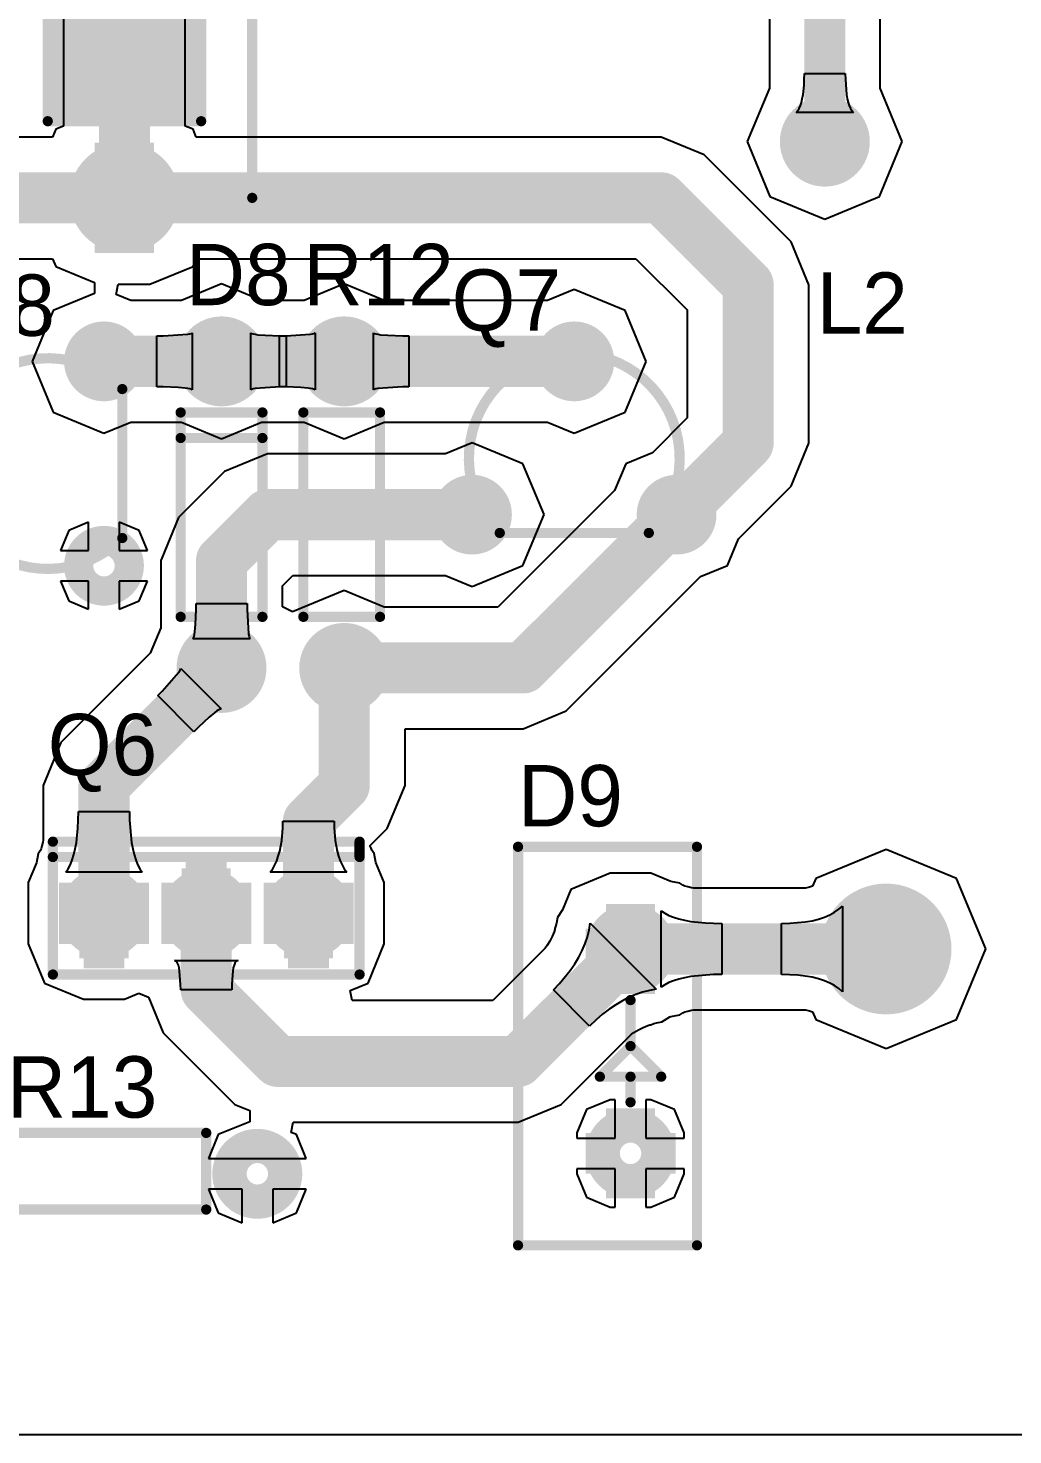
# Model space of a CAD drawing. Header units: millimetres. Extents: x 0.99 to 6.92, y 0.99 to 4.95.
# Drawn here: x 2.091 to 3.054, y 2.7 to 4.076 of the extents above; entities that cross this region are included whole.
import ezdxf

# ---------------------------------------------------------------- set-up
doc = ezdxf.new("R2010")
doc.units = ezdxf.units.MM
doc.header["$MEASUREMENT"] = 0
for name, color, linetype in [('BottomLayer', 5, 'Continuous'), ('BottomSolder', 6, 'Continuous'), ('MultiLayer', 9, 'Continuous'), ('TopLayer', 1, 'Continuous'), ('TopOverlay', 2, 'Continuous'), ('TopSolder', 216, 'Continuous')]:
    doc.layers.add(name, color=color, linetype=linetype)

msp = doc.modelspace()

# ---------------------------------------------------------------- linework, layer by layer
at = {"layer": 'BottomLayer'}
for p, q in [((2.8159, 4.34), (2.8159, 4.0173)), ((2.1255, 4.3353), (2.1255, 3.9802)), ((2.2445, 3.9802), (2.2445, 4.3353)), ((2.9241, 4.0173), (2.9241, 4.3176)), ((2.8487, 4.011), (2.8497, 4.0204)), ((2.8497, 4.0204), (2.8499, 4.0258)), ((2.8499, 4.0258), (2.85, 4.0316)), ((2.85, 4.0316), (2.89, 4.0316)), ((2.89, 4.0316), (2.8901, 4.0258)), ((2.8901, 4.0258), (2.8913, 4.011)), ((2.8159, 4.0173), (2.7942, 3.965)), ((2.8471, 4.0034), (2.848, 4.007)), ((2.848, 4.007), (2.8487, 4.011)), ((2.8913, 4.011), (2.892, 4.007)), ((2.892, 4.007), (2.8929, 4.0034)), ((2.9458, 3.965), (2.9241, 4.0173)), ((2.842, 3.9936), (2.8435, 3.9954)), ((2.898, 3.9936), (2.842, 3.9936)), ((2.8435, 3.9954), (2.8449, 3.9976)), ((2.8449, 3.9976), (2.8461, 4.0003)), ((2.8461, 4.0003), (2.8471, 4.0034)), ((2.8929, 4.0034), (2.8939, 4.0003)), ((2.8939, 4.0003), (2.8951, 3.9976)), ((2.8951, 3.9976), (2.8965, 3.9954)), ((2.8965, 3.9954), (2.898, 3.9936)), ((2.1255, 3.9802), (2.1179, 3.9771)), ((2.2521, 3.9771), (2.2445, 3.9802)), ((2.1148, 3.9695), (1.4199, 3.9695)), ((2.1179, 3.9771), (2.1148, 3.9695)), ((2.2552, 3.9695), (2.2521, 3.9771)), ((2.71, 3.9695), (2.2552, 3.9695)), ((2.7521, 3.9521), (2.71, 3.9695)), ((2.7942, 3.965), (2.8164, 3.9114)), ((2.9236, 3.9114), (2.9458, 3.965)), ((2.8371, 3.8671), (2.7521, 3.9521)), ((2.8164, 3.9114), (2.87, 3.8892)), ((2.87, 3.8892), (2.9236, 3.9114)), ((2.8545, 3.825), (2.8371, 3.8671)), ((1.8964, 3.8505), (2.1148, 3.8505)), ((2.1148, 3.8505), (2.1179, 3.8429)), ((2.1179, 3.8429), (2.1556, 3.8273)), ((2.21, 3.8255), (2.2521, 3.8429)), ((2.2521, 3.8429), (2.2552, 3.8505)), ((2.2552, 3.8505), (2.6853, 3.8505)), ((2.6853, 3.8505), (2.7355, 3.8003)), ((2.1556, 3.8273), (2.1556, 3.8165)), ((2.1556, 3.8165), (2.1153, 3.7997)), ((2.1768, 3.8155), (2.1788, 3.8255)), ((2.1911, 3.8095), (2.1768, 3.8155)), ((2.1788, 3.8255), (2.21, 3.8255)), ((2.28, 3.8258), (2.2408, 3.8095)), ((2.3192, 3.8095), (2.28, 3.8258)), ((2.4, 3.8258), (2.3608, 3.8095)), ((2.4392, 3.8095), (2.4, 3.8258)), ((2.625, 3.8204), (2.5989, 3.8095)), ((2.6747, 3.7997), (2.625, 3.8204)), ((2.8545, 3.67), (2.8545, 3.825)), ((2.1153, 3.7997), (2.0946, 3.75)), ((2.2408, 3.8095), (2.1911, 3.8095)), ((2.3608, 3.8095), (2.3192, 3.8095)), ((2.5989, 3.8095), (2.4392, 3.8095)), ((2.6954, 3.75), (2.6747, 3.7997)), ((2.7355, 3.8003), (2.7355, 3.6947)), ((2.2168, 3.725), (2.2168, 3.775)), ((2.2168, 3.775), (2.2228, 3.775)), ((2.2228, 3.775), (2.2471, 3.7765)), ((2.2471, 3.7765), (2.2491, 3.7769)), ((2.2491, 3.7769), (2.2506, 3.7774)), ((2.2506, 3.7774), (2.2514, 3.778)), ((2.2514, 3.778), (2.2514, 3.722)), ((2.3086, 3.722), (2.3086, 3.778)), ((2.3086, 3.778), (2.3094, 3.7774)), ((2.3094, 3.7774), (2.3109, 3.7769)), ((2.3109, 3.7769), (2.3129, 3.7765)), ((2.3129, 3.7765), (2.3155, 3.7761)), ((2.3155, 3.7761), (2.3225, 3.7755)), ((2.3225, 3.7755), (2.3372, 3.775)), ((2.3368, 3.725), (2.3368, 3.775)), ((2.3368, 3.775), (2.3428, 3.775)), ((2.3372, 3.775), (2.3432, 3.775)), ((2.3428, 3.775), (2.3671, 3.7765)), ((2.3432, 3.775), (2.3432, 3.725)), ((2.3671, 3.7765), (2.3691, 3.7769)), ((2.3691, 3.7769), (2.3706, 3.7774)), ((2.3706, 3.7774), (2.3714, 3.778)), ((2.3714, 3.778), (2.3714, 3.722)), ((2.4286, 3.722), (2.4286, 3.778)), ((2.4286, 3.778), (2.4294, 3.7774)), ((2.4294, 3.7774), (2.4309, 3.7769)), ((2.4309, 3.7769), (2.4329, 3.7765)), ((2.4329, 3.7765), (2.4355, 3.7761)), ((2.4355, 3.7761), (2.4425, 3.7755)), ((2.4425, 3.7755), (2.4572, 3.775)), ((2.4572, 3.775), (2.4632, 3.775)), ((2.4632, 3.775), (2.4632, 3.725)), ((2.0946, 3.75), (2.1153, 3.7003)), ((2.6747, 3.7003), (2.6954, 3.75)), ((2.2228, 3.725), (2.2168, 3.725)), ((2.2375, 3.7245), (2.2228, 3.725)), ((2.2445, 3.7239), (2.2375, 3.7245)), ((2.2471, 3.7235), (2.2445, 3.7239)), ((2.2491, 3.7231), (2.2471, 3.7235)), ((2.2506, 3.7226), (2.2491, 3.7231)), ((2.2514, 3.722), (2.2506, 3.7226)), ((2.3094, 3.7226), (2.3086, 3.722)), ((2.3109, 3.7231), (2.3094, 3.7226)), ((2.3129, 3.7235), (2.3109, 3.7231)), ((2.3372, 3.725), (2.3129, 3.7235)), ((2.3428, 3.725), (2.3368, 3.725)), ((2.3432, 3.725), (2.3372, 3.725)), ((2.3575, 3.7245), (2.3428, 3.725)), ((2.3645, 3.7239), (2.3575, 3.7245)), ((2.3671, 3.7235), (2.3645, 3.7239)), ((2.3691, 3.7231), (2.3671, 3.7235)), ((2.3706, 3.7226), (2.3691, 3.7231)), ((2.3714, 3.722), (2.3706, 3.7226)), ((2.4294, 3.7226), (2.4286, 3.722)), ((2.4309, 3.7231), (2.4294, 3.7226)), ((2.4329, 3.7235), (2.4309, 3.7231)), ((2.4572, 3.725), (2.4329, 3.7235)), ((2.4632, 3.725), (2.4572, 3.725)), ((2.1153, 3.7003), (2.165, 3.6796)), ((2.165, 3.6796), (2.1911, 3.6905)), ((2.1911, 3.6905), (2.2408, 3.6905)), ((2.2408, 3.6905), (2.28, 3.6742)), ((2.28, 3.6742), (2.3192, 3.6905)), ((2.3192, 3.6905), (2.3608, 3.6905)), ((2.3608, 3.6905), (2.4, 3.6742)), ((2.4, 3.6742), (2.4392, 3.6905)), ((2.4392, 3.6905), (2.5989, 3.6905)), ((2.5989, 3.6905), (2.625, 3.6796)), ((2.625, 3.6796), (2.6747, 3.7003)), ((2.7355, 3.6947), (2.7014, 3.6606)), ((2.525, 3.6704), (2.4989, 3.6595)), ((2.5747, 3.6497), (2.525, 3.6704)), ((2.8371, 3.6279), (2.8545, 3.67)), ((2.325, 3.6595), (2.2829, 3.6421)), ((2.4989, 3.6595), (2.325, 3.6595)), ((2.5954, 3.6), (2.5747, 3.6497)), ((2.6753, 3.6497), (2.6644, 3.6236)), ((2.7014, 3.6606), (2.6753, 3.6497)), ((2.2829, 3.6421), (2.2379, 3.5971)), ((2.6644, 3.6236), (2.5503, 3.5095)), ((2.7856, 3.5764), (2.8371, 3.6279)), ((2.2379, 3.5971), (2.2215, 3.5574)), ((2.5747, 3.5503), (2.5954, 3.6)), ((2.1306, 3.5844), (2.1225, 3.565)), ((2.15, 3.5925), (2.1306, 3.5844)), ((2.15, 3.565), (2.15, 3.5925)), ((2.1994, 3.5844), (2.18, 3.5925)), ((2.18, 3.5925), (2.18, 3.565)), ((2.2075, 3.565), (2.1994, 3.5844)), ((2.7747, 3.5503), (2.7856, 3.5764)), ((2.1225, 3.565), (2.15, 3.565)), ((2.18, 3.565), (2.2075, 3.565)), ((2.2215, 3.5574), (2.2205, 3.555)), ((2.2205, 3.555), (2.2205, 3.5402)), ((2.2215, 3.5574), (2.2215, 3.5574)), ((2.2205, 3.5402), (2.2205, 3.5402)), ((2.2205, 3.5402), (2.2205, 3.4892)), ((2.3395, 3.5303), (2.3497, 3.5405)), ((2.3497, 3.5405), (2.4989, 3.5405)), ((2.4989, 3.5405), (2.525, 3.5296)), ((2.525, 3.5296), (2.5747, 3.5503)), ((2.6171, 3.4079), (2.7486, 3.5394)), ((2.7486, 3.5394), (2.7747, 3.5503)), ((2.15, 3.535), (2.1225, 3.535)), ((2.1225, 3.535), (2.1306, 3.5156)), ((2.15, 3.5075), (2.15, 3.535)), ((2.2075, 3.535), (2.18, 3.535)), ((2.18, 3.535), (2.18, 3.5075)), ((2.1994, 3.5156), (2.2075, 3.535)), ((2.3395, 3.5097), (2.3395, 3.5303)), ((2.4, 3.5258), (2.3495, 3.5049)), ((2.4392, 3.5095), (2.4, 3.5258)), ((2.1306, 3.5156), (2.15, 3.5075)), ((2.18, 3.5075), (2.1994, 3.5156)), ((2.255, 3.5132), (2.305, 3.5132)), ((2.255, 3.5072), (2.255, 3.5132)), ((2.305, 3.5132), (2.305, 3.5072)), ((2.2545, 3.4925), (2.255, 3.5072)), ((2.305, 3.5072), (2.3065, 3.4829)), ((2.3495, 3.5049), (2.3395, 3.5097)), ((2.5503, 3.5095), (2.4392, 3.5095)), ((2.2205, 3.4892), (2.2102, 3.4644)), ((2.2531, 3.4809), (2.2535, 3.4829)), ((2.2535, 3.4829), (2.2539, 3.4855)), ((2.2539, 3.4855), (2.2545, 3.4925)), ((2.3065, 3.4829), (2.3069, 3.4809)), ((2.252, 3.4786), (2.2526, 3.4794)), ((2.308, 3.4786), (2.252, 3.4786)), ((2.2526, 3.4794), (2.2531, 3.4809)), ((2.3069, 3.4809), (2.3074, 3.4794)), ((2.3074, 3.4794), (2.308, 3.4786)), ((2.2102, 3.4644), (2.1229, 3.3771)), ((2.2219, 3.4273), (2.238, 3.4454)), ((2.238, 3.4454), (2.2391, 3.4472)), ((2.2391, 3.4472), (2.2398, 3.4486)), ((2.2398, 3.4486), (2.24, 3.4496)), ((2.24, 3.4496), (2.2796, 3.41)), ((2.2176, 3.423), (2.2219, 3.4273)), ((2.253, 3.3876), (2.2176, 3.423)), ((2.268, 3.402), (2.2573, 3.3919)), ((2.2733, 3.4064), (2.268, 3.402)), ((2.2754, 3.408), (2.2733, 3.4064)), ((2.2772, 3.4091), (2.2754, 3.408)), ((2.2786, 3.4098), (2.2772, 3.4091)), ((2.2796, 3.41), (2.2786, 3.4098)), ((2.575, 3.3905), (2.6171, 3.4079)), ((2.2573, 3.3919), (2.253, 3.3876)), ((2.4595, 3.335), (2.4595, 3.3905)), ((2.4595, 3.3905), (2.575, 3.3905)), ((2.1229, 3.3771), (2.1055, 3.335)), ((2.1055, 3.335), (2.1055, 3.2816)), ((2.4421, 3.2929), (2.4595, 3.335)), ((2.1399, 3.301), (2.14, 3.3094)), ((2.14, 3.3094), (2.19, 3.3094)), ((2.19, 3.3094), (2.1901, 3.301)), ((2.138, 3.2791), (2.1395, 3.2932)), ((2.1395, 3.2932), (2.1399, 3.301)), ((2.1901, 3.301), (2.192, 3.2791)), ((2.3389, 3.2813), (2.3399, 3.2934)), ((2.3399, 3.2934), (2.34, 3.3)), ((2.34, 3.3), (2.39, 3.3)), ((2.39, 3.3), (2.3901, 3.2934)), ((2.3901, 3.2934), (2.3911, 3.2813)), ((2.4253, 3.2761), (2.4421, 3.2929)), ((2.1051, 3.2796), (2.1042, 3.2759)), ((2.1055, 3.2816), (2.1051, 3.2796)), ((2.1369, 3.2729), (2.138, 3.2791)), ((2.192, 3.2791), (2.1931, 3.2729)), ((2.338, 3.2758), (2.3389, 3.2813)), ((2.3911, 3.2813), (2.392, 3.2758)), ((2.1007, 3.2681), (2.0989, 3.2594)), ((2.102, 3.2701), (2.1007, 3.2681)), ((2.1026, 3.2712), (2.102, 3.2701)), ((2.1034, 3.2731), (2.1026, 3.2712)), ((2.1042, 3.2759), (2.1034, 3.2731)), ((2.1339, 3.2621), (2.1355, 3.2673)), ((2.1355, 3.2673), (2.1369, 3.2729)), ((2.1931, 3.2729), (2.1945, 3.2673)), ((2.1945, 3.2673), (2.1961, 3.2621)), ((2.3339, 3.2613), (2.3355, 3.2658)), ((2.3355, 3.2658), (2.3369, 3.2706)), ((2.3369, 3.2706), (2.338, 3.2758)), ((2.392, 3.2758), (2.3931, 3.2706)), ((2.3931, 3.2706), (2.3945, 3.2658)), ((2.3945, 3.2658), (2.3961, 3.2613)), ((2.4254, 3.2757), (2.4253, 3.2761)), ((2.4262, 3.2735), (2.4254, 3.2757)), ((2.4269, 3.2718), (2.4262, 3.2735)), ((2.4276, 3.2706), (2.4269, 3.2718)), ((2.4291, 3.2685), (2.4276, 3.2706)), ((2.431, 3.2596), (2.4291, 3.2685)), ((2.93, 3.2724), (2.8611, 3.2439)), ((2.9989, 3.2439), (2.93, 3.2724)), ((2.0989, 3.2594), (2.0909, 3.24)), ((2.1276, 3.25), (2.13, 3.2535)), ((2.2024, 3.25), (2.1276, 3.25)), ((2.13, 3.2535), (2.1321, 3.2576)), ((2.1321, 3.2576), (2.1339, 3.2621)), ((2.1961, 3.2621), (2.1979, 3.2576)), ((2.1979, 3.2576), (2.2, 3.2535)), ((2.2, 3.2535), (2.2024, 3.25)), ((2.3276, 3.25), (2.33, 3.2534)), ((2.4024, 3.25), (2.3276, 3.25)), ((2.33, 3.2534), (2.3321, 3.2572)), ((2.3321, 3.2572), (2.3339, 3.2613)), ((2.3961, 3.2613), (2.3979, 3.2572)), ((2.3979, 3.2572), (2.4, 3.2534)), ((2.4, 3.2534), (2.4024, 3.25)), ((2.4391, 3.24), (2.431, 3.2596)), ((2.66, 3.2491), (2.6217, 3.2333)), ((2.7, 3.2491), (2.66, 3.2491)), ((2.7194, 3.2411), (2.7, 3.2491)), ((2.0909, 3.24), (2.0909, 3.18)), ((2.4391, 3.18), (2.4391, 3.24)), ((2.7281, 3.2393), (2.7194, 3.2411)), ((2.7301, 3.238), (2.7281, 3.2393)), ((2.7312, 3.2374), (2.7301, 3.238)), ((2.7331, 3.2366), (2.7312, 3.2374)), ((2.7359, 3.2358), (2.7331, 3.2366)), ((2.7396, 3.2349), (2.7359, 3.2358)), ((2.855, 3.2355), (2.851, 3.2345)), ((2.8581, 3.2365), (2.855, 3.2355)), ((2.8611, 3.2439), (2.8581, 3.2365)), ((3.0274, 3.175), (2.9989, 3.2439)), ((2.6217, 3.2333), (2.6135, 3.2134)), ((2.7416, 3.2345), (2.7396, 3.2349)), ((2.851, 3.2345), (2.7416, 3.2345)), ((2.6135, 3.2134), (2.6086, 3.2057)), ((2.71, 3.1376), (2.71, 3.2124)), ((2.71, 3.2124), (2.7135, 3.21)), ((2.7135, 3.21), (2.7176, 3.2079)), ((2.7176, 3.2079), (2.7221, 3.2061)), ((2.8696, 3.2061), (2.8748, 3.2083)), ((2.8748, 3.2083), (2.8794, 3.2109)), ((2.8794, 3.2109), (2.8836, 3.2138)), ((2.8836, 3.2138), (2.8872, 3.217)), ((2.8872, 3.217), (2.8872, 3.133)), ((2.6059, 3.1939), (2.6052, 3.1918)), ((2.6071, 3.1979), (2.6059, 3.195)), ((2.6059, 3.195), (2.6059, 3.1939)), ((2.6077, 3.2003), (2.6071, 3.1979)), ((2.6086, 3.2057), (2.6077, 3.2003)), ((2.6395, 3.1935), (2.6406, 3.2002)), ((2.6406, 3.2002), (2.7052, 3.1356)), ((2.7221, 3.2061), (2.7273, 3.2045)), ((2.7273, 3.2045), (2.7329, 3.2031)), ((2.7329, 3.2031), (2.7391, 3.202)), ((2.7391, 3.202), (2.7532, 3.2005)), ((2.7532, 3.2005), (2.761, 3.2001)), ((2.761, 3.2001), (2.7694, 3.2)), ((2.7694, 3.2), (2.7694, 3.15)), ((2.8275, 3.2), (2.8358, 3.2002)), ((2.8275, 3.15), (2.8275, 3.2)), ((2.8358, 3.2002), (2.8509, 3.2015)), ((2.8509, 3.2015), (2.8577, 3.2027)), ((2.8577, 3.2027), (2.8639, 3.2043)), ((2.8639, 3.2043), (2.8696, 3.2061)), ((2.0909, 3.18), (2.1067, 3.1417)), ((2.4233, 3.1417), (2.4391, 3.18)), ((2.601, 3.1828), (2.5982, 3.1781)), ((2.6033, 3.1873), (2.601, 3.1828)), ((2.6052, 3.1918), (2.6033, 3.1873)), ((2.6327, 3.1736), (2.6355, 3.1802)), ((2.6355, 3.1802), (2.6378, 3.1868)), ((2.6378, 3.1868), (2.6395, 3.1935)), ((2.5966, 3.1758), (2.5453, 3.1245)), ((2.5982, 3.1781), (2.5966, 3.1758)), ((2.6255, 3.1606), (2.6294, 3.1671)), ((2.6294, 3.1671), (2.6327, 3.1736)), ((2.9989, 3.1061), (3.0274, 3.175)), ((2.235, 3.1633), (2.2339, 3.1636)), ((2.2339, 3.1636), (2.2961, 3.1636)), ((2.2361, 3.1625), (2.235, 3.1633)), ((2.237, 3.161), (2.2361, 3.1625)), ((2.2378, 3.159), (2.237, 3.161)), ((2.2385, 3.1565), (2.2378, 3.159)), ((2.239, 3.1533), (2.2385, 3.1565)), ((2.2399, 3.1404), (2.239, 3.1533)), ((2.291, 3.1533), (2.2906, 3.1496)), ((2.2915, 3.1565), (2.291, 3.1533)), ((2.2922, 3.159), (2.2915, 3.1565)), ((2.293, 3.161), (2.2922, 3.159)), ((2.2939, 3.1625), (2.293, 3.161)), ((2.295, 3.1633), (2.2939, 3.1625)), ((2.2961, 3.1636), (2.295, 3.1633)), ((2.6106, 3.1413), (2.6211, 3.1541)), ((2.6211, 3.1541), (2.6255, 3.1606)), ((2.1067, 3.1417), (2.145, 3.1259)), ((2.24, 3.135), (2.2399, 3.1404)), ((2.2901, 3.1404), (2.29, 3.135)), ((2.2906, 3.1496), (2.2901, 3.1404)), ((2.4059, 3.1345), (2.4233, 3.1417)), ((2.6046, 3.1349), (2.6106, 3.1413)), ((2.7135, 3.14), (2.71, 3.1376)), ((2.7176, 3.1421), (2.7135, 3.14)), ((2.7221, 3.1439), (2.7176, 3.1421)), ((2.7273, 3.1455), (2.7221, 3.1439)), ((2.7329, 3.1469), (2.7273, 3.1455)), ((2.7391, 3.148), (2.7329, 3.1469)), ((2.761, 3.1499), (2.7391, 3.148)), ((2.7694, 3.15), (2.761, 3.1499)), ((2.8436, 3.1493), (2.8275, 3.15)), ((2.8509, 3.1485), (2.8436, 3.1493)), ((2.8577, 3.1473), (2.8509, 3.1485)), ((2.8639, 3.1458), (2.8577, 3.1473)), ((2.8696, 3.1439), (2.8639, 3.1458)), ((2.8748, 3.1417), (2.8696, 3.1439)), ((2.8794, 3.1391), (2.8748, 3.1417)), ((2.8836, 3.1362), (2.8794, 3.1391)), ((2.145, 3.1259), (2.185, 3.1259)), ((2.185, 3.1259), (2.1992, 3.1317)), ((2.1992, 3.1317), (2.2084, 3.1279)), ((2.2084, 3.1279), (2.2229, 3.0929)), ((2.29, 3.135), (2.24, 3.135)), ((2.4079, 3.1245), (2.4059, 3.1345)), ((2.6399, 3.0996), (2.6046, 3.1349)), ((2.6786, 3.1277), (2.6721, 3.1244)), ((2.6852, 3.1305), (2.6786, 3.1277)), ((2.6918, 3.1328), (2.6852, 3.1305)), ((2.6985, 3.1345), (2.6918, 3.1328)), ((2.7052, 3.1356), (2.6985, 3.1345)), ((2.8872, 3.133), (2.8836, 3.1362)), ((2.5453, 3.1245), (2.4079, 3.1245)), ((2.6527, 3.1112), (2.6463, 3.1056)), ((2.6591, 3.1161), (2.6527, 3.1112)), ((2.6656, 3.1205), (2.6591, 3.1161)), ((2.6721, 3.1244), (2.6656, 3.1205)), ((2.7281, 3.1107), (2.7301, 3.112)), ((2.7301, 3.112), (2.7312, 3.1126)), ((2.7312, 3.1126), (2.7331, 3.1134)), ((2.7331, 3.1134), (2.7359, 3.1142)), ((2.7359, 3.1142), (2.7396, 3.1151)), ((2.7396, 3.1151), (2.7416, 3.1155)), ((2.7416, 3.1155), (2.851, 3.1155)), ((2.851, 3.1155), (2.855, 3.1145)), ((2.855, 3.1145), (2.8581, 3.1135)), ((2.8581, 3.1135), (2.8611, 3.1061)), ((2.6463, 3.1056), (2.6399, 3.0996)), ((2.6878, 3.096), (2.6923, 3.0983)), ((2.6923, 3.0983), (2.6968, 3.1002)), ((2.6968, 3.1002), (2.6989, 3.1009)), ((2.6989, 3.1009), (2.7, 3.1009)), ((2.7, 3.1009), (2.7029, 3.1021)), ((2.7029, 3.1021), (2.7053, 3.1027)), ((2.7053, 3.1027), (2.7107, 3.1036)), ((2.7107, 3.1036), (2.7184, 3.1085)), ((2.7184, 3.1085), (2.7194, 3.1089)), ((2.7194, 3.1089), (2.7281, 3.1107)), ((2.8611, 3.1061), (2.93, 3.0776)), ((2.93, 3.0776), (2.9989, 3.1061)), ((2.2229, 3.0929), (2.2929, 3.0229)), ((2.6121, 3.0229), (2.6808, 3.0916)), ((2.6808, 3.0916), (2.6831, 3.0932)), ((2.6831, 3.0932), (2.6878, 3.096)), ((2.2929, 3.0229), (2.3075, 3.0168)), ((2.3075, 3.0168), (2.3075, 3.006)), ((2.57, 3.0055), (2.6121, 3.0229)), ((2.637, 3.018), (2.6275, 2.995)), ((2.66, 3.0275), (2.637, 3.018)), ((2.665, 3.0275), (2.66, 3.0275)), ((2.665, 2.99), (2.665, 3.0275)), ((2.7, 3.0275), (2.695, 3.0275)), ((2.695, 3.0275), (2.695, 2.99)), ((2.723, 3.018), (2.7, 3.0275)), ((2.7325, 2.995), (2.723, 3.018)), ((2.3075, 3.006), (2.2767, 2.9933)), ((2.348, 2.9955), (2.3499, 3.0055)), ((2.3499, 3.0055), (2.57, 3.0055)), ((2.2767, 2.9933), (2.2671, 2.97)), ((2.3533, 2.9933), (2.348, 2.9955)), ((2.3629, 2.97), (2.3533, 2.9933)), ((2.6275, 2.995), (2.6275, 2.99)), ((2.6275, 2.99), (2.665, 2.99)), ((2.695, 2.99), (2.7325, 2.99)), ((2.7325, 2.99), (2.7325, 2.995)), ((2.2671, 2.97), (2.3629, 2.97)), ((2.665, 2.96), (2.6275, 2.96)), ((2.6275, 2.96), (2.6275, 2.955)), ((2.665, 2.9225), (2.665, 2.96)), ((2.7325, 2.96), (2.695, 2.96)), ((2.695, 2.96), (2.695, 2.9225)), ((2.7325, 2.955), (2.7325, 2.96)), ((2.6275, 2.955), (2.637, 2.932)), ((2.723, 2.932), (2.7325, 2.955)), ((2.3, 2.94), (2.2671, 2.94)), ((2.2671, 2.94), (2.2767, 2.9167)), ((2.3, 2.9071), (2.3, 2.94)), ((2.3629, 2.94), (2.33, 2.94)), ((2.33, 2.94), (2.33, 2.9071)), ((2.3533, 2.9167), (2.3629, 2.94)), ((2.637, 2.932), (2.66, 2.9225)), ((2.66, 2.9225), (2.665, 2.9225)), ((2.695, 2.9225), (2.7, 2.9225)), ((2.7, 2.9225), (2.723, 2.932)), ((2.2767, 2.9167), (2.3, 2.9071)), ((2.33, 2.9071), (2.3533, 2.9167)), ((3.4624, 2.6995), (1.8845, 2.6995))]:
    msp.add_line(p, q, dxfattribs=at)
for points, const_width in [([(2.185, 3.91), (2.185, 4.36)], 0.05), ([(2.87, 3.965), (2.87, 4.34)], 0.04), ([(2.185, 3.935), (2.185, 3.96)], 0.05), ([(2.1547, 3.935), (2.1547, 3.885)], 0.0395), ([(2.21, 3.9402), (2.16, 3.9402)], 0.0395), ([(2.2153, 3.935), (2.2153, 3.885)], 0.0395), ([(1.4199, 3.91), (2.185, 3.91)], 0.05), ([(2.185, 3.91), (2.71, 3.91)], 0.05), ([(2.71, 3.91), (2.795, 3.825)], 0.05), ([(2.185, 3.885), (2.185, 3.86)], 0.05), ([(2.21, 3.8798), (2.16, 3.8798)], 0.0395), ([(2.795, 3.67), (2.795, 3.825)], 0.05), ([(2.165, 3.75), (2.28, 3.75)], 0.05), ([(2.28, 3.75), (2.4, 3.75)], 0.05), ([(2.4, 3.75), (2.625, 3.75)], 0.05), ([(2.725, 3.6), (2.795, 3.67)], 0.05), ([(2.28, 3.555), (2.325, 3.6)], 0.05), ([(2.325, 3.6), (2.525, 3.6)], 0.05), ([(2.575, 3.45), (2.725, 3.6)], 0.05), ([(2.28, 3.45), (2.28, 3.555)], 0.05), ([(2.165, 3.335), (2.28, 3.45)], 0.05), ([(2.4, 3.45), (2.575, 3.45)], 0.05), ([(2.4, 3.335), (2.4, 3.45)], 0.05), ([(2.165, 3.21), (2.165, 3.335)], 0.05), ([(2.365, 3.3), (2.4, 3.335)], 0.05), ([(2.365, 3.21), (2.365, 3.3)], 0.05), ([(2.165, 3.24), (2.165, 3.25)], 0.04), ([(2.265, 3.24), (2.265, 3.25)], 0.04), ([(2.365, 3.24), (2.365, 3.25)], 0.04), ([(2.1397, 3.24), (2.1397, 3.18)], 0.0295), ([(2.185, 3.2452), (2.145, 3.2452)], 0.0295), ([(2.1902, 3.24), (2.1902, 3.18)], 0.0295), ([(2.2397, 3.24), (2.2397, 3.18)], 0.0295), ([(2.285, 3.2452), (2.245, 3.2452)], 0.0295), ([(2.2902, 3.24), (2.2902, 3.18)], 0.0295), ([(2.3397, 3.24), (2.3397, 3.18)], 0.0295), ([(2.385, 3.2452), (2.345, 3.2452)], 0.0295), ([(2.3902, 3.24), (2.3902, 3.18)], 0.0295), ([(2.265, 3.135), (2.265, 3.21)], 0.05), ([(2.68, 3.195), (2.68, 3.215)], 0.04), ([(2.6547, 3.155), (2.6547, 3.195)], 0.0295), ([(2.66, 3.2003), (2.7, 3.2003)], 0.0295), ([(2.7052, 3.155), (2.7052, 3.195)], 0.0295), ([(2.165, 3.18), (2.165, 3.17)], 0.04), ([(2.265, 3.18), (2.265, 3.17)], 0.04), ([(2.365, 3.18), (2.365, 3.17)], 0.04), ([(2.57, 3.065), (2.68, 3.175)], 0.05), ([(2.68, 3.175), (2.93, 3.175)], 0.05), ([(2.185, 3.1747), (2.145, 3.1747)], 0.0295), ([(2.285, 3.1747), (2.245, 3.1747)], 0.0295), ([(2.385, 3.1747), (2.345, 3.1747)], 0.0295), ([(2.68, 3.155), (2.68, 3.135)], 0.04), ([(2.265, 3.135), (2.335, 3.065)], 0.05), ([(2.66, 3.1498), (2.7, 3.1498)], 0.0295), ([(2.335, 3.065), (2.57, 3.065)], 0.05), ([(2.68, 2.995), (2.68, 3.015)], 0.04), ([(2.66, 3.0002), (2.7, 3.0002)], 0.0295), ([(2.6547, 2.955), (2.6547, 2.995)], 0.0295), ([(2.7052, 2.955), (2.7052, 2.995)], 0.0295), ([(2.68, 2.955), (2.68, 2.935)], 0.04), ([(2.66, 2.9497), (2.7, 2.9497)], 0.0295)]:
    msp.add_lwpolyline(points, dxfattribs=dict(at, const_width=const_width))
for points, const_width in [([(2.8447, 3.965, 1), (2.8952, 3.965, 1)], 0.0295), ([(2.86, 3.965, 1), (2.88, 3.965, 1)], 0.02), ([(2.1547, 3.91, 1), (2.2153, 3.91, 1)], 0.0395), ([(2.1725, 3.91, 1), (2.1975, 3.91, 1)], 0.025), ([(2.1725, 3.91, 1), (2.1975, 3.91, 1)], 0.025), ([(2.1725, 3.91, 1), (2.1975, 3.91, 1)], 0.025), ([(2.6975, 3.91, 1), (2.7225, 3.91, 1)], 0.025), ([(2.6975, 3.91, 1), (2.7225, 3.91, 1)], 0.025), ([(2.7825, 3.825, 1), (2.8075, 3.825, 1)], 0.025), ([(2.7825, 3.825, 1), (2.8075, 3.825, 1)], 0.025), ([(2.2548, 3.75, 1), (2.3053, 3.75, 1)], 0.0295), ([(2.3748, 3.75, 1), (2.4253, 3.75, 1)], 0.0295), ([(2.1423, 3.75, 1), (2.1877, 3.75, 1)], 0.0245), ([(2.1525, 3.75, 1), (2.1775, 3.75, 1)], 0.025), ([(2.2675, 3.75, 1), (2.2925, 3.75, 1)], 0.025), ([(2.2675, 3.75, 1), (2.2925, 3.75, 1)], 0.025), ([(2.3875, 3.75, 1), (2.4125, 3.75, 1)], 0.025), ([(2.3875, 3.75, 1), (2.4125, 3.75, 1)], 0.025), ([(2.6023, 3.75, 1), (2.6477, 3.75, 1)], 0.0245), ([(2.6125, 3.75, 1), (2.6375, 3.75, 1)], 0.025), ([(2.7825, 3.67, 1), (2.8075, 3.67, 1)], 0.025), ([(2.7825, 3.67, 1), (2.8075, 3.67, 1)], 0.025), ([(2.5023, 3.6, 1), (2.5478, 3.6, 1)], 0.0245), ([(2.7022, 3.6, 1), (2.7477, 3.6, 1)], 0.0245), ([(2.3125, 3.6, 1), (2.3375, 3.6, 1)], 0.025), ([(2.3125, 3.6, 1), (2.3375, 3.6, 1)], 0.025), ([(2.5125, 3.6, 1), (2.5375, 3.6, 1)], 0.025), ([(2.7125, 3.6, 1), (2.7375, 3.6, 1)], 0.025), ([(2.7125, 3.6, 1), (2.7375, 3.6, 1)], 0.025), ([(2.1423, 3.55, 1), (2.1877, 3.55, 1)], 0.0245), ([(2.2675, 3.555, 1), (2.2925, 3.555, 1)], 0.025), ([(2.2675, 3.555, 1), (2.2925, 3.555, 1)], 0.025), ([(2.2548, 3.45, 1), (2.3053, 3.45, 1)], 0.0295), ([(2.3748, 3.45, 1), (2.4253, 3.45, 1)], 0.0295), ([(2.2675, 3.45, 1), (2.2925, 3.45, 1)], 0.025), ([(2.2675, 3.45, 1), (2.2925, 3.45, 1)], 0.025), ([(2.3875, 3.45, 1), (2.4125, 3.45, 1)], 0.025), ([(2.3875, 3.45, 1), (2.4125, 3.45, 1)], 0.025), ([(2.5625, 3.45, 1), (2.5875, 3.45, 1)], 0.025), ([(2.5625, 3.45, 1), (2.5875, 3.45, 1)], 0.025), ([(2.1525, 3.335, 1), (2.1775, 3.335, 1)], 0.025), ([(2.1525, 3.335, 1), (2.1775, 3.335, 1)], 0.025), ([(2.3875, 3.335, 1), (2.4125, 3.335, 1)], 0.025), ([(2.3875, 3.335, 1), (2.4125, 3.335, 1)], 0.025), ([(2.3525, 3.3, 1), (2.3775, 3.3, 1)], 0.025), ([(2.3525, 3.3, 1), (2.3775, 3.3, 1)], 0.025), ([(2.1397, 3.21, 1), (2.1902, 3.21, 1)], 0.0295), ([(2.2397, 3.21, 1), (2.2902, 3.21, 1)], 0.0295), ([(2.3397, 3.21, 1), (2.3902, 3.21, 1)], 0.0295), ([(2.1525, 3.21, 1), (2.1775, 3.21, 1)], 0.025), ([(2.2525, 3.21, 1), (2.2775, 3.21, 1)], 0.025), ([(2.3525, 3.21, 1), (2.3775, 3.21, 1)], 0.025), ([(2.8948, 3.175, 1), (2.9653, 3.175, 1)], 0.0495), ([(2.6547, 3.175, 1), (2.7052, 3.175, 1)], 0.0295), ([(2.6675, 3.175, 1), (2.6925, 3.175, 1)], 0.025), ([(2.6675, 3.175, 1), (2.6925, 3.175, 1)], 0.025), ([(2.9175, 3.175, 1), (2.9425, 3.175, 1)], 0.025), ([(2.2525, 3.135, 1), (2.2775, 3.135, 1)], 0.025), ([(2.2525, 3.135, 1), (2.2775, 3.135, 1)], 0.025), ([(2.3225, 3.065, 1), (2.3475, 3.065, 1)], 0.025), ([(2.3225, 3.065, 1), (2.3475, 3.065, 1)], 0.025), ([(2.5575, 3.065, 1), (2.5825, 3.065, 1)], 0.025), ([(2.5575, 3.065, 1), (2.5825, 3.065, 1)], 0.025), ([(2.6547, 2.975, 1), (2.7052, 2.975, 1)], 0.0295), ([(2.2898, 2.955, 1), (2.3403, 2.955, 1)], 0.0295)]:
    msp.add_lwpolyline(points, format="xyb", close=True, dxfattribs=dict(at, const_width=const_width))
at = {"layer": 'BottomSolder'}
for points, const_width in [([(2.8428, 3.965, 1), (2.8973, 3.965, 1)], 0.0335), ([(2.1528, 3.91, 1), (2.2172, 3.91, 1)], 0.0435), ([(2.1402, 3.75, 1), (2.1898, 3.75, 1)], 0.0285), ([(2.2527, 3.75, 1), (2.3072, 3.75, 1)], 0.0335), ([(2.3727, 3.75, 1), (2.4272, 3.75, 1)], 0.0335), ([(2.6002, 3.75, 1), (2.6498, 3.75, 1)], 0.0285), ([(2.5002, 3.6, 1), (2.5497, 3.6, 1)], 0.0285), ([(2.7003, 3.6, 1), (2.7498, 3.6, 1)], 0.0285), ([(2.1402, 3.55, 1), (2.1898, 3.55, 1)], 0.0285), ([(2.2527, 3.45, 1), (2.3072, 3.45, 1)], 0.0335), ([(2.3727, 3.45, 1), (2.4272, 3.45, 1)], 0.0335), ([(2.1378, 3.21, 1), (2.1923, 3.21, 1)], 0.0335), ([(2.2378, 3.21, 1), (2.2923, 3.21, 1)], 0.0335), ([(2.3378, 3.21, 1), (2.3923, 3.21, 1)], 0.0335), ([(2.8927, 3.175, 1), (2.9672, 3.175, 1)], 0.0535), ([(2.6528, 3.175, 1), (2.7073, 3.175, 1)], 0.0335), ([(2.6528, 2.975, 1), (2.7073, 2.975, 1)], 0.0335), ([(2.2877, 2.955, 1), (2.3422, 2.955, 1)], 0.0335)]:
    msp.add_lwpolyline(points, format="xyb", close=True, dxfattribs=dict(at, const_width=const_width))
for points, const_width in [([(2.185, 3.935), (2.185, 3.964)], 0.058), ([(2.1528, 3.935), (2.1528, 3.885)], 0.0435), ([(2.21, 3.9423), (2.16, 3.9423)], 0.0435), ([(2.2172, 3.935), (2.2172, 3.885)], 0.0435), ([(2.185, 3.885), (2.185, 3.856)], 0.058), ([(2.21, 3.8777), (2.16, 3.8777)], 0.0435), ([(2.165, 3.24), (2.165, 3.254)], 0.048), ([(2.265, 3.24), (2.265, 3.254)], 0.048), ([(2.365, 3.24), (2.365, 3.254)], 0.048), ([(2.185, 3.2473), (2.145, 3.2473)], 0.0335), ([(2.285, 3.2473), (2.245, 3.2473)], 0.0335), ([(2.385, 3.2473), (2.345, 3.2473)], 0.0335), ([(2.1378, 3.24), (2.1378, 3.18)], 0.0335), ([(2.1923, 3.24), (2.1923, 3.18)], 0.0335), ([(2.2378, 3.24), (2.2378, 3.18)], 0.0335), ([(2.2923, 3.24), (2.2923, 3.18)], 0.0335), ([(2.3378, 3.24), (2.3378, 3.18)], 0.0335), ([(2.3923, 3.24), (2.3923, 3.18)], 0.0335), ([(2.68, 3.195), (2.68, 3.219)], 0.048), ([(2.6528, 3.155), (2.6528, 3.195)], 0.0335), ([(2.66, 3.2022), (2.7, 3.2022)], 0.0335), ([(2.7073, 3.155), (2.7073, 3.195)], 0.0335), ([(2.165, 3.18), (2.165, 3.166)], 0.048), ([(2.265, 3.18), (2.265, 3.166)], 0.048), ([(2.365, 3.18), (2.365, 3.166)], 0.048), ([(2.185, 3.1728), (2.145, 3.1728)], 0.0335), ([(2.285, 3.1728), (2.245, 3.1728)], 0.0335), ([(2.385, 3.1728), (2.345, 3.1728)], 0.0335), ([(2.68, 3.155), (2.68, 3.131)], 0.048), ([(2.66, 3.1477), (2.7, 3.1477)], 0.0335), ([(2.68, 2.995), (2.68, 3.019)], 0.048), ([(2.66, 3.0023), (2.7, 3.0023)], 0.0335), ([(2.6528, 2.955), (2.6528, 2.995)], 0.0335), ([(2.7073, 2.955), (2.7073, 2.995)], 0.0335), ([(2.68, 2.955), (2.68, 2.931)], 0.048), ([(2.66, 2.9478), (2.7, 2.9478)], 0.0335)]:
    msp.add_lwpolyline(points, dxfattribs=dict(at, const_width=const_width))
at = {"layer": 'MultiLayer'}
for points, const_width in [([(2.8447, 3.965, 1), (2.8952, 3.965, 1)], 0.0295), ([(2.1547, 3.91, 1), (2.2153, 3.91, 1)], 0.0395), ([(2.2548, 3.75, 1), (2.3053, 3.75, 1)], 0.0295), ([(2.3748, 3.75, 1), (2.4253, 3.75, 1)], 0.0295), ([(2.1423, 3.75, 1), (2.1877, 3.75, 1)], 0.0245), ([(2.6023, 3.75, 1), (2.6477, 3.75, 1)], 0.0245), ([(2.5023, 3.6, 1), (2.5478, 3.6, 1)], 0.0245), ([(2.7022, 3.6, 1), (2.7477, 3.6, 1)], 0.0245), ([(2.1423, 3.55, 1), (2.1877, 3.55, 1)], 0.0245), ([(2.2548, 3.45, 1), (2.3053, 3.45, 1)], 0.0295), ([(2.3748, 3.45, 1), (2.4253, 3.45, 1)], 0.0295), ([(2.1397, 3.21, 1), (2.1902, 3.21, 1)], 0.0295), ([(2.2397, 3.21, 1), (2.2902, 3.21, 1)], 0.0295), ([(2.3397, 3.21, 1), (2.3902, 3.21, 1)], 0.0295), ([(2.8948, 3.175, 1), (2.9653, 3.175, 1)], 0.0495), ([(2.6547, 3.175, 1), (2.7052, 3.175, 1)], 0.0295), ([(2.6547, 2.975, 1), (2.7052, 2.975, 1)], 0.0295), ([(2.2898, 2.955, 1), (2.3403, 2.955, 1)], 0.0295)]:
    msp.add_lwpolyline(points, format="xyb", close=True, dxfattribs=dict(at, const_width=const_width))
for points, const_width in [([(2.185, 3.935), (2.185, 3.96)], 0.05), ([(2.1547, 3.935), (2.1547, 3.885)], 0.0395), ([(2.21, 3.9402), (2.16, 3.9402)], 0.0395), ([(2.2153, 3.935), (2.2153, 3.885)], 0.0395), ([(2.185, 3.885), (2.185, 3.86)], 0.05), ([(2.21, 3.8798), (2.16, 3.8798)], 0.0395), ([(2.165, 3.24), (2.165, 3.25)], 0.04), ([(2.265, 3.24), (2.265, 3.25)], 0.04), ([(2.365, 3.24), (2.365, 3.25)], 0.04), ([(2.1397, 3.24), (2.1397, 3.18)], 0.0295), ([(2.185, 3.2452), (2.145, 3.2452)], 0.0295), ([(2.1902, 3.24), (2.1902, 3.18)], 0.0295), ([(2.2397, 3.24), (2.2397, 3.18)], 0.0295), ([(2.285, 3.2452), (2.245, 3.2452)], 0.0295), ([(2.2902, 3.24), (2.2902, 3.18)], 0.0295), ([(2.3397, 3.24), (2.3397, 3.18)], 0.0295), ([(2.385, 3.2452), (2.345, 3.2452)], 0.0295), ([(2.3902, 3.24), (2.3902, 3.18)], 0.0295), ([(2.68, 3.195), (2.68, 3.215)], 0.04), ([(2.6547, 3.155), (2.6547, 3.195)], 0.0295), ([(2.66, 3.2003), (2.7, 3.2003)], 0.0295), ([(2.7052, 3.155), (2.7052, 3.195)], 0.0295), ([(2.165, 3.18), (2.165, 3.17)], 0.04), ([(2.265, 3.18), (2.265, 3.17)], 0.04), ([(2.365, 3.18), (2.365, 3.17)], 0.04), ([(2.185, 3.1747), (2.145, 3.1747)], 0.0295), ([(2.285, 3.1747), (2.245, 3.1747)], 0.0295), ([(2.385, 3.1747), (2.345, 3.1747)], 0.0295), ([(2.68, 3.155), (2.68, 3.135)], 0.04), ([(2.66, 3.1498), (2.7, 3.1498)], 0.0295), ([(2.68, 2.995), (2.68, 3.015)], 0.04), ([(2.66, 3.0002), (2.7, 3.0002)], 0.0295), ([(2.6547, 2.955), (2.6547, 2.995)], 0.0295), ([(2.7052, 2.955), (2.7052, 2.995)], 0.0295), ([(2.68, 2.955), (2.68, 2.935)], 0.04), ([(2.66, 2.9497), (2.7, 2.9497)], 0.0295)]:
    msp.add_lwpolyline(points, dxfattribs=dict(at, const_width=const_width))
at = {"layer": 'TopLayer'}
for points, const_width in [([(2.8447, 3.965, 1), (2.8952, 3.965, 1)], 0.0295), ([(2.1547, 3.91, 1), (2.2153, 3.91, 1)], 0.0395), ([(2.2548, 3.75, 1), (2.3053, 3.75, 1)], 0.0295), ([(2.3748, 3.75, 1), (2.4253, 3.75, 1)], 0.0295), ([(2.1423, 3.75, 1), (2.1877, 3.75, 1)], 0.0245), ([(2.6023, 3.75, 1), (2.6477, 3.75, 1)], 0.0245), ([(2.5023, 3.6, 1), (2.5478, 3.6, 1)], 0.0245), ([(2.7022, 3.6, 1), (2.7477, 3.6, 1)], 0.0245), ([(2.1423, 3.55, 1), (2.1877, 3.55, 1)], 0.0245), ([(2.2548, 3.45, 1), (2.3053, 3.45, 1)], 0.0295), ([(2.3748, 3.45, 1), (2.4253, 3.45, 1)], 0.0295), ([(2.1397, 3.21, 1), (2.1902, 3.21, 1)], 0.0295), ([(2.2397, 3.21, 1), (2.2902, 3.21, 1)], 0.0295), ([(2.3397, 3.21, 1), (2.3902, 3.21, 1)], 0.0295), ([(2.8948, 3.175, 1), (2.9653, 3.175, 1)], 0.0495), ([(2.6547, 3.175, 1), (2.7052, 3.175, 1)], 0.0295), ([(2.6547, 2.975, 1), (2.7052, 2.975, 1)], 0.0295), ([(2.2898, 2.955, 1), (2.3403, 2.955, 1)], 0.0295)]:
    msp.add_lwpolyline(points, format="xyb", close=True, dxfattribs=dict(at, const_width=const_width))
for points, const_width in [([(2.185, 3.935), (2.185, 3.96)], 0.05), ([(2.1547, 3.935), (2.1547, 3.885)], 0.0395), ([(2.21, 3.9402), (2.16, 3.9402)], 0.0395), ([(2.2153, 3.935), (2.2153, 3.885)], 0.0395), ([(2.185, 3.885), (2.185, 3.86)], 0.05), ([(2.21, 3.8798), (2.16, 3.8798)], 0.0395), ([(2.165, 3.24), (2.165, 3.25)], 0.04), ([(2.265, 3.24), (2.265, 3.25)], 0.04), ([(2.365, 3.24), (2.365, 3.25)], 0.04), ([(2.1397, 3.24), (2.1397, 3.18)], 0.0295), ([(2.185, 3.2452), (2.145, 3.2452)], 0.0295), ([(2.1902, 3.24), (2.1902, 3.18)], 0.0295), ([(2.2397, 3.24), (2.2397, 3.18)], 0.0295), ([(2.285, 3.2452), (2.245, 3.2452)], 0.0295), ([(2.2902, 3.24), (2.2902, 3.18)], 0.0295), ([(2.3397, 3.24), (2.3397, 3.18)], 0.0295), ([(2.385, 3.2452), (2.345, 3.2452)], 0.0295), ([(2.3902, 3.24), (2.3902, 3.18)], 0.0295), ([(2.68, 3.195), (2.68, 3.215)], 0.04), ([(2.6547, 3.155), (2.6547, 3.195)], 0.0295), ([(2.66, 3.2003), (2.7, 3.2003)], 0.0295), ([(2.7052, 3.155), (2.7052, 3.195)], 0.0295), ([(2.165, 3.18), (2.165, 3.17)], 0.04), ([(2.265, 3.18), (2.265, 3.17)], 0.04), ([(2.365, 3.18), (2.365, 3.17)], 0.04), ([(2.185, 3.1747), (2.145, 3.1747)], 0.0295), ([(2.285, 3.1747), (2.245, 3.1747)], 0.0295), ([(2.385, 3.1747), (2.345, 3.1747)], 0.0295), ([(2.68, 3.155), (2.68, 3.135)], 0.04), ([(2.66, 3.1498), (2.7, 3.1498)], 0.0295), ([(2.68, 2.995), (2.68, 3.015)], 0.04), ([(2.66, 3.0002), (2.7, 3.0002)], 0.0295), ([(2.6547, 2.955), (2.6547, 2.995)], 0.0295), ([(2.7052, 2.955), (2.7052, 2.995)], 0.0295), ([(2.68, 2.955), (2.68, 2.935)], 0.04), ([(2.66, 2.9497), (2.7, 2.9497)], 0.0295)]:
    msp.add_lwpolyline(points, dxfattribs=dict(at, const_width=const_width))
at = {"layer": 'TopOverlay', "const_width": 0.01}
for points in [[(2.31, 3.91), (2.31, 4.81)], [(2.11, 3.985), (2.11, 4.735)], [(2.26, 3.985), (2.26, 4.735)], [(2.11, 3.985), (2.26, 3.985)], [(2.06, 3.91), (2.31, 3.91)], [(2.1829, 3.5771), (2.1829, 3.7229)], [(2.24, 3.5), (2.24, 3.7)], [(2.24, 3.7), (2.32, 3.7)], [(2.32, 3.5), (2.32, 3.7)], [(2.36, 3.5), (2.36, 3.7)], [(2.36, 3.7), (2.435, 3.7)], [(2.435, 3.5), (2.435, 3.7)], [(2.24, 3.675), (2.32, 3.675)], [(2.5521, 3.5821), (2.6979, 3.5821)], [(2.24, 3.5), (2.32, 3.5)], [(2.36, 3.5), (2.435, 3.5)], [(2.115, 3.15), (2.115, 3.28)], [(2.115, 3.28), (2.415, 3.28)], [(2.415, 3.15), (2.415, 3.28)], [(2.415, 3.265), (2.415, 3.28)], [(2.57, 2.885), (2.57, 3.275)], [(2.57, 3.275), (2.745, 3.275)], [(2.745, 2.885), (2.745, 3.275)], [(2.115, 3.265), (2.415, 3.265)], [(2.115, 3.15), (2.415, 3.15)], [(2.68, 3.08), (2.68, 3.125)], [(2.65, 3.05), (2.68, 3.08)], [(2.68, 3.08), (2.71, 3.05)], [(2.65, 3.05), (2.71, 3.05)], [(2.68, 3.025), (2.68, 3.05)], [(2.065, 2.995), (2.265, 2.995)], [(2.265, 2.92), (2.265, 2.995)], [(2.065, 2.92), (2.265, 2.92)], [(2.57, 2.885), (2.745, 2.885)]]:
    msp.add_lwpolyline(points, dxfattribs=at)
at = {"layer": 'TopOverlay', "const_width": 0.005}
for points in [[(2.1075, 3.985, 1), (2.1125, 3.985, 1)], [(2.1075, 3.985, 1), (2.1125, 3.985, 1)], [(2.2575, 3.985, 1), (2.2625, 3.985, 1)], [(2.2575, 3.985, 1), (2.2625, 3.985, 1)], [(2.3075, 3.91, 1), (2.3125, 3.91, 1)], [(2.3075, 3.91, 1), (2.3125, 3.91, 1)], [(2.1804, 3.7229, 1), (2.1854, 3.7229, 1)], [(2.1804, 3.7229, 1), (2.1854, 3.7229, 1)], [(2.2375, 3.7, 1), (2.2425, 3.7, 1)], [(2.2375, 3.7, 1), (2.2425, 3.7, 1)], [(2.3175, 3.7, 1), (2.3225, 3.7, 1)], [(2.3175, 3.7, 1), (2.3225, 3.7, 1)], [(2.3575, 3.7, 1), (2.3625, 3.7, 1)], [(2.3575, 3.7, 1), (2.3625, 3.7, 1)], [(2.4325, 3.7, 1), (2.4375, 3.7, 1)], [(2.4325, 3.7, 1), (2.4375, 3.7, 1)], [(2.2375, 3.675, 1), (2.2425, 3.675, 1)], [(2.3175, 3.675, 1), (2.3225, 3.675, 1)], [(2.1804, 3.5771, 1), (2.1854, 3.5771, 1)], [(2.1804, 3.5771, 1), (2.1854, 3.5771, 1)], [(2.5496, 3.5821, 1), (2.5546, 3.5821, 1)], [(2.5496, 3.5821, 1), (2.5546, 3.5821, 1)], [(2.6954, 3.5821, 1), (2.7004, 3.5821, 1)], [(2.6954, 3.5821, 1), (2.7004, 3.5821, 1)], [(2.2375, 3.5, 1), (2.2425, 3.5, 1)], [(2.2375, 3.5, 1), (2.2425, 3.5, 1)], [(2.3175, 3.5, 1), (2.3225, 3.5, 1)], [(2.3175, 3.5, 1), (2.3225, 3.5, 1)], [(2.3575, 3.5, 1), (2.3625, 3.5, 1)], [(2.3575, 3.5, 1), (2.3625, 3.5, 1)], [(2.4325, 3.5, 1), (2.4375, 3.5, 1)], [(2.4325, 3.5, 1), (2.4375, 3.5, 1)], [(2.1125, 3.28, 1), (2.1175, 3.28, 1)], [(2.1125, 3.28, 1), (2.1175, 3.28, 1)], [(2.4125, 3.28, 1), (2.4175, 3.28, 1)], [(2.4125, 3.28, 1), (2.4175, 3.28, 1)], [(2.4125, 3.28, 1), (2.4175, 3.28, 1)], [(2.5675, 3.275, 1), (2.5725, 3.275, 1)], [(2.5675, 3.275, 1), (2.5725, 3.275, 1)], [(2.7425, 3.275, 1), (2.7475, 3.275, 1)], [(2.7425, 3.275, 1), (2.7475, 3.275, 1)], [(2.1125, 3.265, 1), (2.1175, 3.265, 1)], [(2.4125, 3.265, 1), (2.4175, 3.265, 1)], [(2.4125, 3.265, 1), (2.4175, 3.265, 1)], [(2.1125, 3.15, 1), (2.1175, 3.15, 1)], [(2.1125, 3.15, 1), (2.1175, 3.15, 1)], [(2.4125, 3.15, 1), (2.4175, 3.15, 1)], [(2.4125, 3.15, 1), (2.4175, 3.15, 1)], [(2.6775, 3.125, 1), (2.6825, 3.125, 1)], [(2.6775, 3.08, 1), (2.6825, 3.08, 1)], [(2.6775, 3.08, 1), (2.6825, 3.08, 1)], [(2.6775, 3.08, 1), (2.6825, 3.08, 1)], [(2.6475, 3.05, 1), (2.6525, 3.05, 1)], [(2.6475, 3.05, 1), (2.6525, 3.05, 1)], [(2.6775, 3.05, 1), (2.6825, 3.05, 1)], [(2.7075, 3.05, 1), (2.7125, 3.05, 1)], [(2.7075, 3.05, 1), (2.7125, 3.05, 1)], [(2.6775, 3.025, 1), (2.6825, 3.025, 1)], [(2.2625, 2.995, 1), (2.2675, 2.995, 1)], [(2.2625, 2.995, 1), (2.2675, 2.995, 1)], [(2.2625, 2.92, 1), (2.2675, 2.92, 1)], [(2.2625, 2.92, 1), (2.2675, 2.92, 1)], [(2.5675, 2.885, 1), (2.5725, 2.885, 1)], [(2.5675, 2.885, 1), (2.5725, 2.885, 1)], [(2.7425, 2.885, 1), (2.7475, 2.885, 1)], [(2.7425, 2.885, 1), (2.7475, 2.885, 1)]]:
    msp.add_lwpolyline(points, format="xyb", close=True, dxfattribs=at)
at = {"layer": 'TopOverlay', "const_width": 0.01}
for points in [[(2.1829, 3.5771, -2.414214), (2.1829, 3.7229)], [(2.5521, 3.5821, -2.414214), (2.6979, 3.5821)]]:
    msp.add_lwpolyline(points, format="xyb", dxfattribs=at)
at = {"layer": 'TopOverlay'}
msp.add_solid([(2.11, 4.11), (2.11, 3.985), (2.26, 4.11), (2.26, 3.985)], dxfattribs=at)
at = {"layer": 'TopSolder'}
for points, const_width in [([(2.8428, 3.965, 1), (2.8973, 3.965, 1)], 0.0335), ([(2.1528, 3.91, 1), (2.2172, 3.91, 1)], 0.0435), ([(2.1402, 3.75, 1), (2.1898, 3.75, 1)], 0.0285), ([(2.2527, 3.75, 1), (2.3072, 3.75, 1)], 0.0335), ([(2.3727, 3.75, 1), (2.4272, 3.75, 1)], 0.0335), ([(2.6002, 3.75, 1), (2.6498, 3.75, 1)], 0.0285), ([(2.5002, 3.6, 1), (2.5497, 3.6, 1)], 0.0285), ([(2.7003, 3.6, 1), (2.7498, 3.6, 1)], 0.0285), ([(2.1402, 3.55, 1), (2.1898, 3.55, 1)], 0.0285), ([(2.2527, 3.45, 1), (2.3072, 3.45, 1)], 0.0335), ([(2.3727, 3.45, 1), (2.4272, 3.45, 1)], 0.0335), ([(2.1378, 3.21, 1), (2.1923, 3.21, 1)], 0.0335), ([(2.2378, 3.21, 1), (2.2923, 3.21, 1)], 0.0335), ([(2.3378, 3.21, 1), (2.3923, 3.21, 1)], 0.0335), ([(2.8927, 3.175, 1), (2.9672, 3.175, 1)], 0.0535), ([(2.6528, 3.175, 1), (2.7073, 3.175, 1)], 0.0335), ([(2.6528, 2.975, 1), (2.7073, 2.975, 1)], 0.0335), ([(2.2877, 2.955, 1), (2.3422, 2.955, 1)], 0.0335)]:
    msp.add_lwpolyline(points, format="xyb", close=True, dxfattribs=dict(at, const_width=const_width))
for points, const_width in [([(2.185, 3.935), (2.185, 3.964)], 0.058), ([(2.1528, 3.935), (2.1528, 3.885)], 0.0435), ([(2.21, 3.9423), (2.16, 3.9423)], 0.0435), ([(2.2172, 3.935), (2.2172, 3.885)], 0.0435), ([(2.185, 3.885), (2.185, 3.856)], 0.058), ([(2.21, 3.8777), (2.16, 3.8777)], 0.0435), ([(2.165, 3.24), (2.165, 3.254)], 0.048), ([(2.265, 3.24), (2.265, 3.254)], 0.048), ([(2.365, 3.24), (2.365, 3.254)], 0.048), ([(2.185, 3.2473), (2.145, 3.2473)], 0.0335), ([(2.285, 3.2473), (2.245, 3.2473)], 0.0335), ([(2.385, 3.2473), (2.345, 3.2473)], 0.0335), ([(2.1378, 3.24), (2.1378, 3.18)], 0.0335), ([(2.1923, 3.24), (2.1923, 3.18)], 0.0335), ([(2.2378, 3.24), (2.2378, 3.18)], 0.0335), ([(2.2923, 3.24), (2.2923, 3.18)], 0.0335), ([(2.3378, 3.24), (2.3378, 3.18)], 0.0335), ([(2.3923, 3.24), (2.3923, 3.18)], 0.0335), ([(2.68, 3.195), (2.68, 3.219)], 0.048), ([(2.6528, 3.155), (2.6528, 3.195)], 0.0335), ([(2.66, 3.2022), (2.7, 3.2022)], 0.0335), ([(2.7073, 3.155), (2.7073, 3.195)], 0.0335), ([(2.165, 3.18), (2.165, 3.166)], 0.048), ([(2.265, 3.18), (2.265, 3.166)], 0.048), ([(2.365, 3.18), (2.365, 3.166)], 0.048), ([(2.185, 3.1728), (2.145, 3.1728)], 0.0335), ([(2.285, 3.1728), (2.245, 3.1728)], 0.0335), ([(2.385, 3.1728), (2.345, 3.1728)], 0.0335), ([(2.68, 3.155), (2.68, 3.131)], 0.048), ([(2.66, 3.1477), (2.7, 3.1477)], 0.0335), ([(2.68, 2.995), (2.68, 3.019)], 0.048), ([(2.66, 3.0023), (2.7, 3.0023)], 0.0335), ([(2.6528, 2.955), (2.6528, 2.995)], 0.0335), ([(2.7073, 2.955), (2.7073, 2.995)], 0.0335), ([(2.68, 2.955), (2.68, 2.931)], 0.048), ([(2.66, 2.9478), (2.7, 2.9478)], 0.0335)]:
    msp.add_lwpolyline(points, dxfattribs=dict(at, const_width=const_width))

# ---------------------------------------------------------------- texts
at = {"layer": 'TopOverlay'}
for s, p in [('D8', (2.245, 3.805)), ('R12', (2.36, 3.805)), ('Q7', (2.505, 3.78)), ('Q8', (2.01, 3.775)), ('L2', (2.862, 3.777)), ('Q6', (2.11, 3.345)), ('D9', (2.57, 3.295)), ('R13', (2.07, 3.01))]:
    msp.add_text(s, height=0.06, dxfattribs=at).set_placement(p)

doc.saveas('drawing.dxf')
